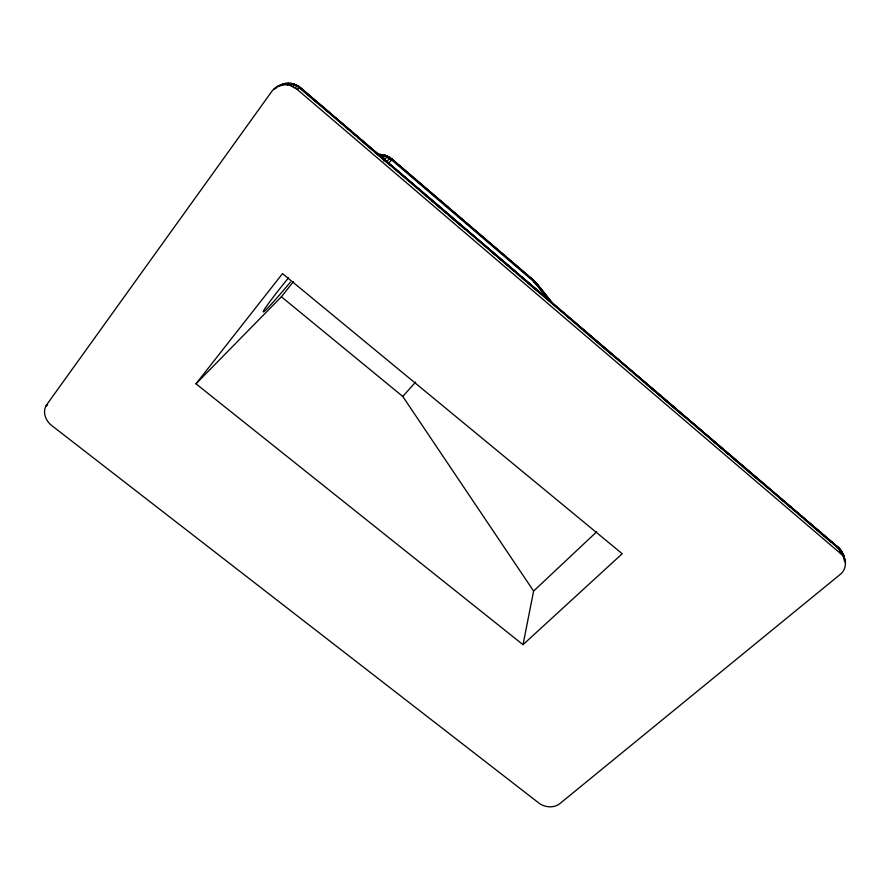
<?xml version="1.0" encoding="UTF-8"?>
<svg xmlns="http://www.w3.org/2000/svg" width="890" height="890" viewBox="0 0 890 890"><rect width="100%" height="100%" fill="white"/><g stroke="black" fill="none" stroke-linecap="round" stroke-linejoin="round"><path stroke-width="1.33" d="M388.73 162.881L391.767 160.044L391.611 158.821L390.176 158.665M844.31 560.889C844.844 555.349 841.751 550.065 837.446 546.838L809.978 523.365M843.876 557.574L843.575 555.505C846.835 561.824 845.923 570.212 839.993 574.606L559.743 803.715C553.725 808.365 544.725 807.508 538.851 803.036L51.854 425.654C45.713 421.07 41.93 411.681 46.625 404.839L271.839 91.347C276.901 84.995 286.079 81.524 293.967 84.094L298.84 86.675L298.918 87.442M300.731 88.8C300.397 85.796 295.625 85.084 293.344 83.905L289.951 85.373L284.822 84.639L277.502 86.43M549.62 301.265L534.045 281.785L391.767 160.044L391.923 159.043L391.2 159.466M523.02 644.683L622.21 553.725L282.519 273.619L195.978 383.812L523.02 644.683L533.611 591.071L596.756 531.719M391.923 159.043L534 280.617L534.045 281.785L536.926 283.621L554.248 305.259M535.146 282.742L534.623 281.195L534.045 281.785L536.414 283.009L537.805 285.668L533.11 280.862C533.789 280.161 535.246 281.184 534.145 281.785M392.201 160.289L392.546 159.566L391.277 158.542M195.978 383.812L281.385 296.782L293.444 281.596M533.611 591.071L402.77 396.439L415.619 382.077M386.75 161.368L389.876 158.498L391.989 159.499M383.668 160.945C384.992 156.785 390.532 155.739 391.767 160.044L392.457 159.51L534.189 280.806M382.444 158.976C384.347 153.981 390.599 156.462 391.767 160.044L385.503 156.228L378.473 154.693C383.123 154.026 389.041 156.039 391.767 160.044C387.862 156.395 382.589 153.914 377.16 154.326L385.704 156.106L391.767 160.044L389.386 157.263L380.798 154.448M381.143 157.274C384.08 152.524 389.397 157.385 391.767 160.044L389.531 157.53L384.803 155.283M45.657 406.474L47.537 404.95M275.377 87.754L283.398 83.972L285.812 83.382L287.603 84.194M380.853 154.938C384.88 154.037 388.919 157.508 391.767 160.044L387.662 156.395L380.786 155.094M289.951 85.373L296.993 89.245L300.642 87.765L838.369 547.417C842.196 550.999 842.652 556.495 845.2 560.934M294.801 87.621L298.094 86.096L298.84 86.675M292.432 86.319L295.78 84.828L296.726 85.507M287.392 84.817L290.83 83.349L292.198 84.161M284.822 84.639L288.304 83.171L289.884 84.005M282.275 84.85L285 83.56L291.542 83.56M273.475 89.412L276.256 88.088M286.68 83.604L282.564 84.161M278.147 86.441L279.037 86.241M280.261 85.129L281.129 84.928M535.268 281.785L534.045 281.785L535.858 282.397L553.981 305.192M386.149 156.061L379.396 154.337M392.457 159.822L387.128 156.607L390.743 158.22M381.654 154.682L383.557 154.927M290.084 83.515L295.091 85.017L299.607 87.921L839.504 549.341L843.42 554.648L845.5 563.036M385.225 155.594L391.767 160.044M391.611 158.821L388.129 157.23M293.344 83.905L293.967 84.094M838.747 549.353L841.951 551.6L843.553 556.951M295.78 84.828L300.242 87.698L839.059 548.262L840.605 553.558L842.218 555.16M281.385 296.782L402.77 396.439M300.809 88.143L372.643 149.542M374.757 151.345L519.471 275.055M521.585 276.857L807.864 521.551M301.788 89.701L304.959 92.404M307.072 94.218L317.641 103.24M346.154 127.615L348.268 129.417M352.496 133.033L354.609 134.835M357.78 137.549L359.894 139.352M363.064 142.066L366.224 144.77M369.395 147.484L372.565 150.188M374.679 151.99L390.521 165.54M425.387 195.333L427.5 197.135M431.717 200.751L433.83 202.553M437.001 205.256L440.172 207.971M442.286 209.773L446.513 213.389M448.627 215.191L464.469 228.73M492.993 253.105L495.107 254.918M499.323 258.523L501.437 260.336M504.608 263.04L507.778 265.743M509.892 267.556L514.12 271.161M516.233 272.974L519.404 275.678M521.507 277.48L525.734 281.095M527.848 282.898L537.36 291.03M566.93 316.306L569.044 318.108M572.214 320.823L574.328 322.625M578.556 326.241L580.669 328.043M583.84 330.746L587 333.461M589.113 335.263L593.341 338.879M595.455 340.681L611.297 354.22M646.162 384.013L648.276 385.826M651.447 388.53L654.606 391.244M657.777 393.947L660.947 396.662M663.061 398.464L684.188 416.52M713.769 441.796L715.883 443.609M719.053 446.313L722.213 449.016M725.383 451.731L728.554 454.434M730.668 456.247L740.18 464.369M742.293 466.171L757.078 478.809M781.376 499.579L783.489 501.382M787.717 504.997L789.819 506.799M792.99 509.514L795.104 511.316M798.274 514.019L801.445 516.734M804.616 519.437L807.786 522.152M809.9 523.954L831.026 542.01M296.993 89.245L840.605 553.558M392.201 159.666L534.211 281.195M533.633 280.639L537.471 284.566M534.423 281.396L550.832 301.755M535.046 281.596L536.103 283.71M535.446 282.008L536.993 284.7M839.059 548.262L836.3 546.527L838.903 548.284L840.994 551.633M839.904 548.952L843.42 554.648M538.673 286.758L547.339 297.594M842.118 552.49L842.741 554.437M290.385 282.108A48.171 2.114 -50.6 0 1 263.195 311.823A48.171 2.114 -50.6 0 1 288.505 277.825"/></g></svg>
